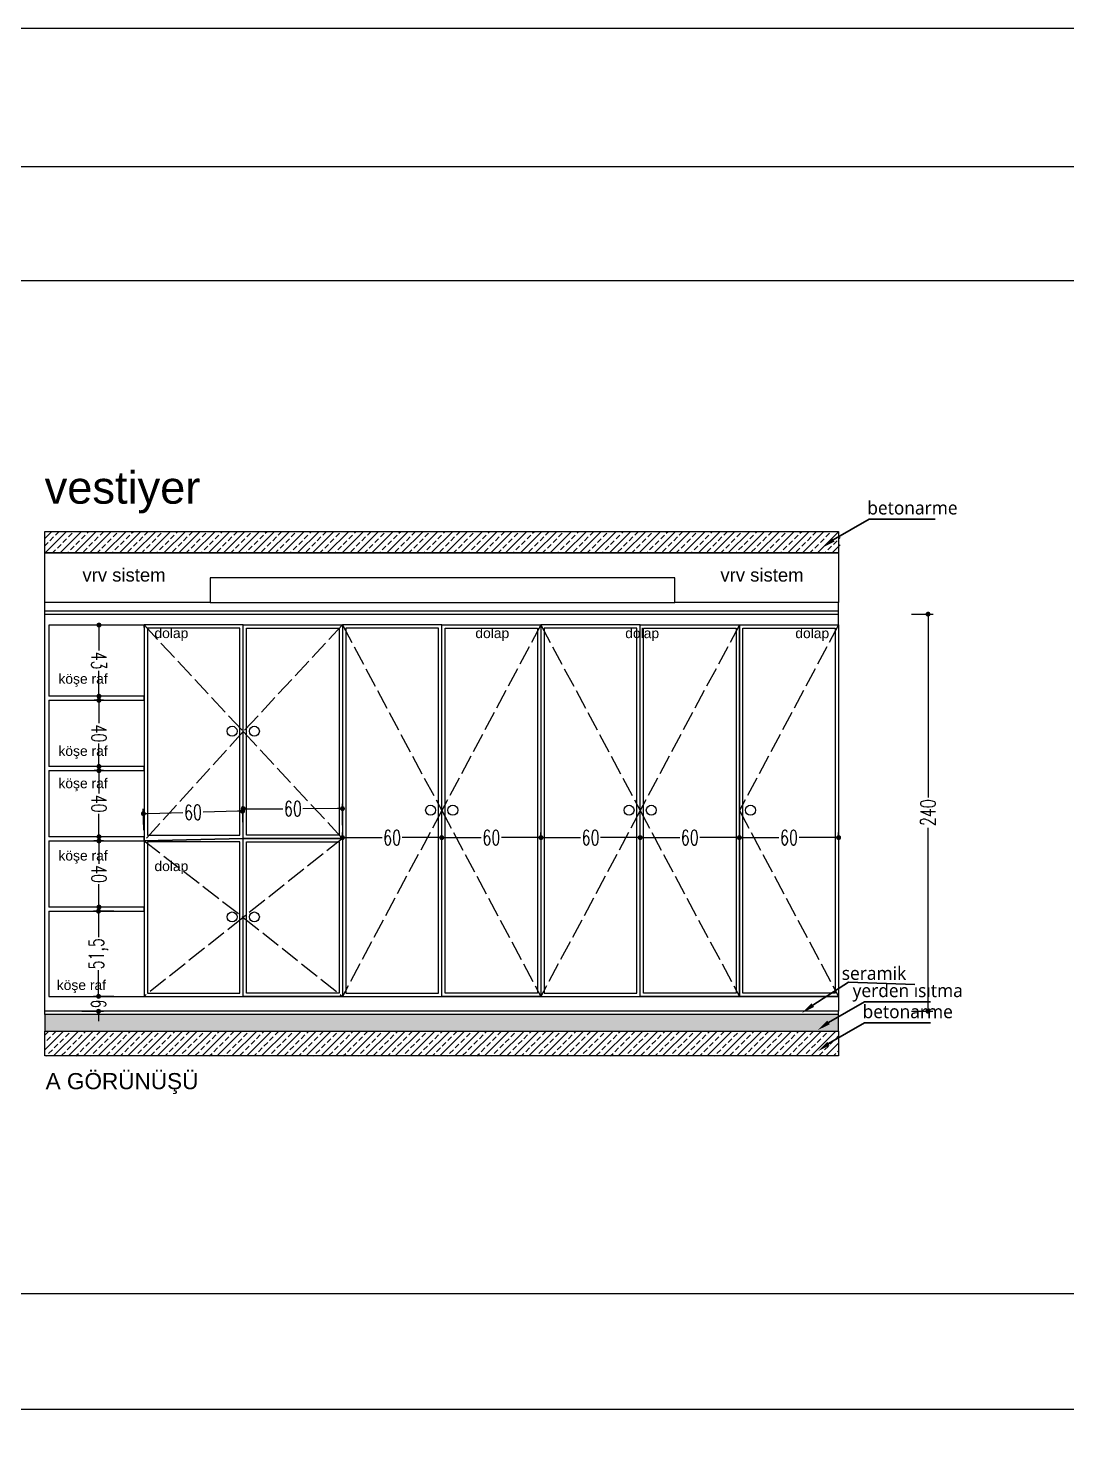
# Model space of a CAD drawing. Header units: millimetres. Extents: x 1064 to 14043, y 831 to 5538.
# Drawn here: x 10821 to 11449, y 2992 to 3843 of the extents above; entities that cross this region are included whole.
import ezdxf

# ---------------------------------------------------------------- set-up
doc = ezdxf.new("R2010")
doc.units = ezdxf.units.MM
doc.linetypes.add('ACAD_ISO02W100', pattern=[15, 12, -3])
for name, color, linetype in [('clad', 30, 'Continuous'), ('dim_sec', 193, 'Continuous'), ('furn', 134, 'Continuous'), ('hatch_conc', 223, 'Continuous'), ('hatch_floor', 197, 'Continuous'), ('layout', 11, 'Continuous'), ('pipe', 143, 'Continuous'), ('Str_conc', 6, 'Continuous'), ('wipeout', 134, 'Continuous')]:
    doc.layers.add(name, color=color, linetype=linetype)
doc.layers.add('mobilya', color=30, linetype='Continuous', lineweight=30)
doc.layers.add('transparan', color=7, linetype='Continuous', transparency=0.75)
doc.styles.add('antet', font='arial.ttf')
doc.styles.add('dim', font='simplex.shx', dxfattribs={"width": 0.7})
doc.styles.get("Standard").update_dxf_attribs({"font": 'arial.ttf'})
doc.dimstyles.new('1_50', dxfattribs={"dimtxt": 9, "dimasz": 3, "dimexe": 3, "dimexo": 0, "dimgap": 1, "dimtad": 0, "dimdec": 1, "dimzin": 11, "dimtxsty": 'dim', "dimblk": 'DOT', "dimcen": 1.5, "dimdle": 1.25, "dimclrt": 2, "dimadec": 0, "dimazin": 0, "dimtfac": 1.25, "dimtdec": 1, "dimtix": 1, "dimtofl": 0, "dimtmove": 1, "dimatfit": 3, "dimldrblk": 'DOT', "dimfxl": 10, "dimfxlon": 1, "dimtolj": 1, "dimtzin": 0, "dimarcsym": 0})

# ---------------------------------------------------------------- blocks, each defined once
blk = doc.blocks.new('_Dot')
at = {"color": 0, "linetype": 'ByBlock', "lineweight": -2}
blk.add_line((-0.5, 0), (-1, 0), dxfattribs=at)
at = {"color": 0, "linetype": 'ByBlock', "const_width": 0.5}
blk.add_lwpolyline([(-0.25, 0, 1), (0.25, 0, 1)], format="xyb", close=True, dxfattribs=at)
blk = doc.blocks.new('*D44')
at = {"layer": 'Defpoints', "color": 0, "transparency": 16777216}
for p in [(10864.22, 3481.79), (10867, 3481.79), (10867, 3438.82)]:
    blk.add_point(p, dxfattribs=at)
at = {"layer": 'dim_sec', "color": 0, "lineweight": -2, "transparency": 16777216}
for p, q in [((10867, 3481.79), (10861.22, 3481.79)), ((10864.22, 3478.79), (10864.22, 3466.4)), ((10864.22, 3441.82), (10864.22, 3454.2)), ((10867, 3438.82), (10861.22, 3438.82))]:
    blk.add_line(p, q, dxfattribs=at)
at = {"layer": 'dim_sec', "color": 0, "lineweight": -2, "transparency": 16777216, "xscale": 3, "yscale": 3, "zscale": 3}
for p, rotation in [((10864.22, 3481.79), 90.00187019753369), ((10864.22, 3438.82), 270.0018701975337)]:
    blk.add_blockref('_Dot', p, dxfattribs=dict(at, rotation=rotation))
at = {"layer": 'dim_sec', "color": 2, "transparency": 16777216, "insert": (10864.22, 3460.3), "char_height": 9, "attachment_point": 5, "rotation": 270.00187, "style": 'dim'}
blk.add_mtext('\\A1;43', dxfattribs=at)
blk = doc.blocks.new('*D45')
at = {"layer": 'Defpoints', "color": 0, "transparency": 16777216}
for p in [(10873.21, 3308.84), (10863.96, 3257.35), (10873.21, 3257.35)]:
    blk.add_point(p, dxfattribs=at)
at = {"layer": 'dim_sec', "color": 0, "lineweight": -2, "transparency": 16777216}
for p, q in [((10873.21, 3308.84), (10860.96, 3308.84)), ((10863.96, 3305.84), (10863.96, 3293.09)), ((10863.96, 3260.35), (10863.96, 3273.09)), ((10873.21, 3257.35), (10860.96, 3257.35))]:
    blk.add_line(p, q, dxfattribs=at)
at = {"layer": 'dim_sec', "color": 0, "lineweight": -2, "transparency": 16777216, "xscale": 3, "yscale": 3, "zscale": 3}
for p, rotation in [((10863.96, 3308.84), 90), ((10863.96, 3257.35), 270)]:
    blk.add_blockref('_Dot', p, dxfattribs=dict(at, rotation=rotation))
at = {"layer": 'dim_sec', "color": 2, "transparency": 16777216, "insert": (10863.96, 3283.09), "char_height": 9, "attachment_point": 5, "rotation": 90, "style": 'dim'}
blk.add_mtext('\\A1;51,5', dxfattribs=at)
blk = doc.blocks.new('*D46')
at = {"layer": 'Defpoints', "color": 0, "transparency": 16777216}
for p in [(10864.22, 3436.31), (10866.99, 3436.31), (10867, 3396.32)]:
    blk.add_point(p, dxfattribs=at)
at = {"layer": 'dim_sec', "color": 0, "lineweight": -2, "transparency": 16777216}
for p, q in [((10866.99, 3436.31), (10861.22, 3436.31)), ((10864.22, 3433.31), (10864.22, 3422.42)), ((10864.22, 3399.32), (10864.22, 3410.22)), ((10867, 3396.32), (10861.22, 3396.32))]:
    blk.add_line(p, q, dxfattribs=at)
at = {"layer": 'dim_sec', "color": 0, "lineweight": -2, "transparency": 16777216, "xscale": 3, "yscale": 3, "zscale": 3}
for p, rotation in [((10864.22, 3436.31), 90.0022531247514), ((10864.22, 3396.32), 270.0022531247514)]:
    blk.add_blockref('_Dot', p, dxfattribs=dict(at, rotation=rotation))
at = {"layer": 'dim_sec', "color": 2, "transparency": 16777216, "insert": (10864.22, 3416.32), "char_height": 9, "attachment_point": 5, "rotation": 270.00225, "style": 'dim'}
blk.add_mtext('\\A1;40', dxfattribs=at)
blk = doc.blocks.new('*D47')
at = {"layer": 'Defpoints', "color": 0, "transparency": 16777216}
for p in [(10864.22, 3393.81), (10867, 3393.81), (10867, 3353.82)]:
    blk.add_point(p, dxfattribs=at)
at = {"layer": 'dim_sec', "color": 0, "lineweight": -2, "transparency": 16777216}
for p, q in [((10867, 3393.81), (10861.22, 3393.81)), ((10864.22, 3390.81), (10864.22, 3379.92)), ((10864.22, 3356.82), (10864.22, 3367.72)), ((10867, 3353.82), (10861.22, 3353.82))]:
    blk.add_line(p, q, dxfattribs=at)
at = {"layer": 'dim_sec', "color": 0, "lineweight": -2, "transparency": 16777216, "xscale": 3, "yscale": 3, "zscale": 3}
for p, rotation in [((10864.22, 3393.81), 90.0022531247514), ((10864.22, 3353.82), 270.0022531247514)]:
    blk.add_blockref('_Dot', p, dxfattribs=dict(at, rotation=rotation))
at = {"layer": 'dim_sec', "color": 2, "transparency": 16777216, "insert": (10864.22, 3373.82), "char_height": 9, "attachment_point": 5, "rotation": 270.00225, "style": 'dim'}
blk.add_mtext('\\A1;40', dxfattribs=at)
blk = doc.blocks.new('*D48')
at = {"layer": 'Defpoints', "color": 0, "transparency": 16777216}
for p in [(10864.21, 3351.31), (10866.99, 3351.31), (10866.99, 3311.32)]:
    blk.add_point(p, dxfattribs=at)
at = {"layer": 'dim_sec', "color": 0, "lineweight": -2, "transparency": 16777216}
for p, q in [((10866.99, 3351.31), (10861.21, 3351.31)), ((10864.21, 3348.31), (10864.21, 3337.42)), ((10864.21, 3314.32), (10864.21, 3325.22)), ((10866.99, 3311.32), (10861.21, 3311.32))]:
    blk.add_line(p, q, dxfattribs=at)
at = {"layer": 'dim_sec', "color": 0, "lineweight": -2, "transparency": 16777216, "xscale": 3, "yscale": 3, "zscale": 3}
for p, rotation in [((10864.21, 3351.31), 90.0022531247514), ((10864.21, 3311.32), 270.0022531247514)]:
    blk.add_blockref('_Dot', p, dxfattribs=dict(at, rotation=rotation))
at = {"layer": 'dim_sec', "color": 2, "transparency": 16777216, "insert": (10864.21, 3331.32), "char_height": 9, "attachment_point": 5, "rotation": 270.00225, "style": 'dim'}
blk.add_mtext('\\A1;40', dxfattribs=at)
blk = doc.blocks.new('*D189')
at = {"layer": 'Defpoints', "color": 0, "transparency": 16777216}
for p in [(10951.07, 3369.3), (10891.48, 3351.34), (10951.48, 3352.84)]:
    blk.add_point(p, dxfattribs=at)
at = {"layer": 'dim_sec', "color": 0, "lineweight": -2, "transparency": 16777216}
for p, q in [((10891.32, 3357.8), (10890.99, 3370.8)), ((10951.32, 3359.31), (10950.99, 3372.3)), ((10894.07, 3367.87), (10914.97, 3368.4)), ((10948.07, 3369.23), (10927.17, 3368.7))]:
    blk.add_line(p, q, dxfattribs=at)
at = {"layer": 'dim_sec', "color": 0, "lineweight": -2, "transparency": 16777216, "xscale": 3, "yscale": 3, "zscale": 3}
for p, rotation in [((10951.07, 3369.3), 1.436316937391955), ((10891.07, 3367.8), 181.436316937392)]:
    blk.add_blockref('_Dot', p, dxfattribs=dict(at, rotation=rotation))
at = {"layer": 'dim_sec', "color": 2, "transparency": 16777216, "insert": (10921.07, 3368.55), "char_height": 9, "attachment_point": 5, "rotation": 1.43632, "style": 'dim'}
blk.add_mtext('\\A1;60', dxfattribs=at)
blk = doc.blocks.new('*D190')
at = {"layer": 'Defpoints', "color": 0, "transparency": 16777216}
for p in [(11011.48, 3370.82), (10951.48, 3352.84), (11011.48, 3352.84)]:
    blk.add_point(p, dxfattribs=at)
at = {"layer": 'dim_sec', "color": 0, "lineweight": -2, "transparency": 16777216}
for p, q in [((10951.48, 3360.81), (10951.48, 3373.81)), ((10954.48, 3370.81), (10975.38, 3370.81)), ((11008.48, 3370.82), (10987.58, 3370.81)), ((11011.48, 3360.82), (11011.48, 3373.82))]:
    blk.add_line(p, q, dxfattribs=at)
at = {"layer": 'dim_sec', "color": 0, "lineweight": -2, "transparency": 16777216, "xscale": 3, "yscale": 3, "zscale": 3}
for p, rotation in [((10951.48, 3370.81), 180.0042036482192), ((11011.48, 3370.82), 0.004203648219184201)]:
    blk.add_blockref('_Dot', p, dxfattribs=dict(at, rotation=rotation))
at = {"layer": 'dim_sec', "color": 2, "transparency": 16777216, "insert": (10981.48, 3370.81), "char_height": 9, "attachment_point": 5, "rotation": 0.0042, "style": 'dim'}
blk.add_mtext('\\A1;60', dxfattribs=at)
blk = doc.blocks.new('*D191')
at = {"layer": 'Defpoints', "color": 0, "transparency": 16777216}
for p in [(11071.49, 3353.31), (11071.49, 3353.3), (11011.48, 3352.84)]:
    blk.add_point(p, dxfattribs=at)
at = {"layer": 'dim_sec', "color": 0, "lineweight": -2, "transparency": 16777216}
for p, q in [((11011.48, 3352.84), (11011.48, 3356.31)), ((11014.48, 3353.31), (11035.38, 3353.31)), ((11068.49, 3353.31), (11047.58, 3353.31)), ((11071.49, 3353.3), (11071.49, 3356.31))]:
    blk.add_line(p, q, dxfattribs=at)
at = {"layer": 'dim_sec', "color": 0, "lineweight": -2, "transparency": 16777216, "xscale": 3, "yscale": 3, "zscale": 3}
for p, rotation in [((11011.48, 3353.31), 180.0042036482192), ((11071.49, 3353.31), 0.004203648219184201)]:
    blk.add_blockref('_Dot', p, dxfattribs=dict(at, rotation=rotation))
at = {"layer": 'dim_sec', "color": 2, "transparency": 16777216, "insert": (11041.48, 3353.31), "char_height": 9, "attachment_point": 5, "rotation": 0.0042, "style": 'dim'}
blk.add_mtext('\\A1;60', dxfattribs=at)
blk = doc.blocks.new('*D192')
at = {"layer": 'Defpoints', "color": 0, "transparency": 16777216}
for p in [(11071.49, 3353.3), (11131.49, 3353.32), (11131.49, 3353.3)]:
    blk.add_point(p, dxfattribs=at)
at = {"layer": 'dim_sec', "color": 0, "lineweight": -2, "transparency": 16777216}
for p, q in [((11071.49, 3353.3), (11071.49, 3356.31)), ((11074.49, 3353.31), (11095.39, 3353.32)), ((11128.49, 3353.32), (11107.59, 3353.32)), ((11131.49, 3353.3), (11131.49, 3356.32))]:
    blk.add_line(p, q, dxfattribs=at)
at = {"layer": 'dim_sec', "color": 0, "lineweight": -2, "transparency": 16777216, "xscale": 3, "yscale": 3, "zscale": 3}
for p, rotation in [((11071.49, 3353.31), 180.0042036482192), ((11131.49, 3353.32), 0.004203648219184201)]:
    blk.add_blockref('_Dot', p, dxfattribs=dict(at, rotation=rotation))
at = {"layer": 'dim_sec', "color": 2, "transparency": 16777216, "insert": (11101.49, 3353.32), "char_height": 9, "attachment_point": 5, "rotation": 0.0042, "style": 'dim'}
blk.add_mtext('\\A1;60', dxfattribs=at)
blk = doc.blocks.new('*D193')
at = {"layer": 'Defpoints', "color": 0, "transparency": 16777216}
for p in [(11131.49, 3353.3), (11191.48, 3353.32), (11191.48, 3353.3)]:
    blk.add_point(p, dxfattribs=at)
at = {"layer": 'dim_sec', "color": 0, "lineweight": -2, "transparency": 16777216}
for p, q in [((11131.49, 3353.3), (11131.49, 3356.32)), ((11134.49, 3353.32), (11155.38, 3353.32)), ((11188.48, 3353.32), (11167.58, 3353.32)), ((11191.48, 3353.3), (11191.48, 3356.32))]:
    blk.add_line(p, q, dxfattribs=at)
at = {"layer": 'dim_sec', "color": 0, "lineweight": -2, "transparency": 16777216, "xscale": 3, "yscale": 3, "zscale": 3}
for p, rotation in [((11131.49, 3353.32), 180.0042036482192), ((11191.48, 3353.32), 0.004203648219184201)]:
    blk.add_blockref('_Dot', p, dxfattribs=dict(at, rotation=rotation))
at = {"layer": 'dim_sec', "color": 2, "transparency": 16777216, "insert": (11161.48, 3353.32), "char_height": 9, "attachment_point": 5, "rotation": 0.0042, "style": 'dim'}
blk.add_mtext('\\A1;60', dxfattribs=at)
blk = doc.blocks.new('*D194')
at = {"layer": 'Defpoints', "color": 0, "transparency": 16777216}
for p in [(11191.48, 3353.3), (11251.48, 3353.33), (11251.48, 3353.3)]:
    blk.add_point(p, dxfattribs=at)
at = {"layer": 'dim_sec', "color": 0, "lineweight": -2, "transparency": 16777216}
for p, q in [((11191.48, 3353.3), (11191.48, 3356.32)), ((11194.48, 3353.32), (11215.38, 3353.32)), ((11248.48, 3353.33), (11227.58, 3353.33)), ((11251.48, 3353.3), (11251.48, 3356.33))]:
    blk.add_line(p, q, dxfattribs=at)
at = {"layer": 'dim_sec', "color": 0, "lineweight": -2, "transparency": 16777216, "xscale": 3, "yscale": 3, "zscale": 3}
for p, rotation in [((11191.48, 3353.32), 180.0042036482192), ((11251.48, 3353.33), 0.004203648219184201)]:
    blk.add_blockref('_Dot', p, dxfattribs=dict(at, rotation=rotation))
at = {"layer": 'dim_sec', "color": 2, "transparency": 16777216, "insert": (11221.48, 3353.33), "char_height": 9, "attachment_point": 5, "rotation": 0.0042, "style": 'dim'}
blk.add_mtext('\\A1;60', dxfattribs=at)
blk = doc.blocks.new('*D195')
at = {"layer": 'Defpoints', "color": 0, "transparency": 16777216}
for p in [(11251.48, 3353.3), (11311.48, 3353.33), (11311.48, 3353.3)]:
    blk.add_point(p, dxfattribs=at)
at = {"layer": 'dim_sec', "color": 0, "lineweight": -2, "transparency": 16777216}
for p, q in [((11251.48, 3353.3), (11251.48, 3356.33)), ((11254.48, 3353.33), (11275.38, 3353.33)), ((11308.48, 3353.33), (11287.58, 3353.33)), ((11311.48, 3353.3), (11311.48, 3356.33))]:
    blk.add_line(p, q, dxfattribs=at)
at = {"layer": 'dim_sec', "color": 0, "lineweight": -2, "transparency": 16777216, "xscale": 3, "yscale": 3, "zscale": 3}
for p, rotation in [((11251.48, 3353.33), 180.0042036482192), ((11311.48, 3353.33), 0.004203648219184201)]:
    blk.add_blockref('_Dot', p, dxfattribs=dict(at, rotation=rotation))
at = {"layer": 'dim_sec', "color": 2, "transparency": 16777216, "insert": (11281.48, 3353.33), "char_height": 9, "attachment_point": 5, "rotation": 0.0042, "style": 'dim'}
blk.add_mtext('\\A1;60', dxfattribs=at)
blk = doc.blocks.new('*D219')
at = {"layer": 'Defpoints', "color": 0, "transparency": 16777216}
for p in [(10873.21, 3257.35), (10831.48, 3248.32), (10863.96, 3248.32)]:
    blk.add_point(p, dxfattribs=at)
at = {"layer": 'dim_sec', "color": 0, "lineweight": -2, "transparency": 16777216}
for p, q in [((10863.96, 3260.35), (10863.96, 3263.35)), ((10873.21, 3257.35), (10860.96, 3257.35)), ((10853.96, 3248.32), (10866.96, 3248.32)), ((10863.96, 3245.32), (10863.96, 3242.32))]:
    blk.add_line(p, q, dxfattribs=at)
at = {"layer": 'dim_sec', "color": 0, "lineweight": -2, "transparency": 16777216, "xscale": 3, "yscale": 3, "zscale": 3}
for p, rotation in [((10863.96, 3257.35), 270), ((10863.96, 3248.32), 90)]:
    blk.add_blockref('_Dot', p, dxfattribs=dict(at, rotation=rotation))
at = {"layer": 'dim_sec', "color": 2, "transparency": 16777216, "insert": (10863.96, 3252.84), "char_height": 9, "attachment_point": 5, "rotation": 90, "style": 'dim'}
blk.add_mtext('\\A1;9', dxfattribs=at)
blk = doc.blocks.new('*D222')
at = {"layer": 'Defpoints', "color": 0, "transparency": 16777216}
for p in [(11311.48, 3488.41), (11365.55, 3488.4), (11311.47, 3248.36)]:
    blk.add_point(p, dxfattribs=at)
at = {"layer": 'dim_sec', "color": 0, "lineweight": -2, "transparency": 16777216}
for p, q in [((11355.55, 3488.4), (11368.55, 3488.4)), ((11365.55, 3485.4), (11365.55, 3377.48)), ((11365.54, 3251.36), (11365.54, 3359.28)), ((11355.54, 3248.36), (11368.54, 3248.35))]:
    blk.add_line(p, q, dxfattribs=at)
at = {"layer": 'dim_sec', "color": 0, "lineweight": -2, "transparency": 16777216, "xscale": 3, "yscale": 3, "zscale": 3}
for p, rotation in [((11365.55, 3488.4), 89.99582339099037), ((11365.54, 3248.36), 269.9958233909904)]:
    blk.add_blockref('_Dot', p, dxfattribs=dict(at, rotation=rotation))
at = {"layer": 'dim_sec', "color": 2, "transparency": 16777216, "insert": (11365.54, 3368.38), "char_height": 9, "attachment_point": 5, "rotation": 89.99582, "style": 'dim'}
blk.add_mtext('\\A1;240', dxfattribs=at)

msp = doc.modelspace()

# ---------------------------------------------------------------- hatches: boundary and pattern name
at = {"layer": 'hatch_conc', "ltscale": 10}
h = msp.add_hatch(dxfattribs=at)
h.set_pattern_fill('ANSI33', color=256)
h.set_pattern_definition([(45, (-2583.051, 1192.3294), (-4.490128, 4.490128), []), (45, (-2578.5607, 1192.3294), (-4.490128, 4.490128), [3.175, -1.5875])])
h.paths.add_polyline_path([(11312.46929, 3538.37759), (10831.46932, 3538.39645), (10831.46932, 3525.42691), (11312.46929, 3525.40806)])
h = msp.add_hatch(dxfattribs=at)
h.set_pattern_fill('ANSI33', color=256)
h.set_pattern_definition([(45, (-520.614, 1230.2804), (-4.490128, 4.490128), []), (45, (-516.124, 1230.2804), (-4.490128, 4.490128), [3.175, -1.5875])])
h.paths.add_polyline_path([(11311.46639, 3221.35897), (11311.46639, 3236.35897), (10831.48198, 3236.31086), (10831.48198, 3221.31086)])
at = {"layer": 'hatch_floor', "ltscale": 10}
h = msp.add_hatch(dxfattribs=at)
h.set_pattern_fill('AR-CONC', color=2, scale=0.1)
h.set_pattern_definition([(50, (7769.92, -2594.928), (18.218467, -1.59391), [1.905, -20.955]), (355, (7769.92, -2594.928), (-3.52434, 19.105685), [1.524, -16.76406]), (100.45144, (7771.439, -2595.061), (14.694125, 17.511775), [1.619, -17.809024]), (46.1842, (7769.92, -2589.848), (27.107904, -4.20423), [2.8575, -31.4325]), (96.63556, (7772.18, -2590.199), (23.74041, 24.74261), [2.4285, -26.71356]), (351.18415, (7769.92, -2589.848), (23.74041, 24.74261), [2.286, -25.14597]), (21, (7772.46, -2591.118), (15.16144, -10.22652), [1.905, -20.955]), (326, (7772.46, -2591.118), (6.180203, 18.418797), [1.524, -16.764]), (71.45144, (7773.724, -2591.97), (21.34164, 8.192277), [1.619, -17.808994]), (37.5, (7769.9205, -2594.928), (0.3088603, 8.455504), [0, -16.5608, 0, -17.018, 0, -16.8275]), (7.5, (7769.9205, -2594.928), (6.681966, 10.018057), [0, -9.7028, 0, -16.1798, 0, -6.4135]), (327.5, (7764.256, -2594.928), (13.5590595, -0.5728744), [0, -6.35, 0, -19.812, 0, -26.289]), (317.5, (7761.716, -2594.928), (14.812918, 2.54265), [0, -8.255, 0, -13.1572, 0, -18.669])])
h.paths.add_polyline_path([(10831.48198, 3246.31082), (10831.48198, 3236.31082), (11311.46639, 3236.35897), (11311.46639, 3246.35897)])

# ---------------------------------------------------------------- linework, layer by layer
for points in [[(9460.99203, 3842.66326), (14043.34363, 3842.66326), (14043.34363, 2242.66326), (9460.99203, 2242.66326)], [(9460.99203, 3759.06326), (14043.34363, 3759.06326), (14043.34363, 3689.81401), (9460.99203, 3689.81401)], [(9460.99203, 3077.66326), (14043.34363, 3077.66326), (14043.34363, 3007.66326), (9460.99203, 3007.66326)]]:
    msp.add_lwpolyline(points, close=True)
at = {"layer": 'clad'}
msp.add_lwpolyline([(10931.54677, 3495.3908), (10831.54677, 3495.3908), (10831.54677, 3525.42691), (11311.48389, 3525.40808), (11311.48389, 3495.37197), (11212.46929, 3495.37195), (11212.46929, 3510.37195), (10931.54677, 3510.3908)], close=True, dxfattribs=at)
at = {"layer": 'furn'}
for points in [[(10831.48198, 3257.32451), (10831.54677, 3495.3908)], [(11311.48389, 3481.8933), (11311.48389, 3495.37197)], [(10831.54211, 3482.8592), (10831.48198, 3482.85921)], [(10833.98198, 3481.79328), (10833.98198, 3438.85904)], [(10891.48198, 3480.33673), (10891.48198, 3481.78943), (10833.98198, 3481.79328)], [(10833.98198, 3436.34057), (10891.48198, 3436.33673), (10891.48198, 3438.8552), (10833.98198, 3438.85904)], [(10833.98198, 3436.34057), (10833.98198, 3396.35904)], [(10833.98198, 3393.84057), (10891.48198, 3393.83673), (10891.48198, 3396.3552), (10833.98198, 3396.35904)], [(10833.98198, 3393.84057), (10833.98198, 3353.85904)], [(10833.98198, 3351.34057), (10891.48198, 3351.33673), (10891.48198, 3353.8552), (10833.98198, 3353.85904)], [(10833.98198, 3351.34057), (10833.98198, 3311.35904)], [(10833.98198, 3308.84057), (10891.48198, 3308.83673), (10891.48198, 3311.3552), (10833.98198, 3311.35904)], [(10833.98198, 3308.84057), (10833.98198, 3257.32451)], [(10833.98198, 3257.32451), (11311.46639, 3257.35897), (11311.46639, 3248.35897), (10831.48198, 3248.32433), (10831.48198, 3257.32433)], [(11311.46639, 3248.35897), (10831.46932, 3248.30987)], [(10831.48198, 3246.31082), (10831.46932, 3248.30987)], [(11311.46639, 3246.35897), (11311.46639, 3248.35897)]]:
    msp.add_lwpolyline(points, dxfattribs=at)
for points in [[(10891.48285, 3351.34113), (10951.48115, 3352.84113), (10951.48202, 3481.8931), (10891.48372, 3481.8931)], [(11011.48119, 3352.84113), (10951.48289, 3352.84113), (10951.48202, 3481.8931), (11011.48032, 3481.8931)], [(11011.48635, 3257.34158), (11071.48465, 3257.34158), (11071.47863, 3481.89736), (11011.48032, 3481.89736)], [(11131.48295, 3257.34158), (11071.48465, 3257.34158), (11071.49067, 3481.89736), (11131.48898, 3481.89736)], [(11131.48295, 3257.33885), (11191.48126, 3257.33885), (11191.47524, 3481.89464), (11131.47693, 3481.89464)], [(11251.47956, 3257.33885), (11191.48126, 3257.33885), (11191.48728, 3481.89464), (11251.48559, 3481.89464)], [(11311.47787, 3257.33749), (11251.47956, 3257.33749), (11251.48559, 3481.89328), (11311.48389, 3481.89328)], [(10893.48285, 3354.84113), (10949.48115, 3354.84113), (10949.48202, 3479.8931), (10893.48372, 3479.8931)], [(11009.48119, 3354.84113), (10953.48289, 3354.84113), (10953.48202, 3479.8931), (11009.48032, 3479.8931)], [(11013.48635, 3259.34158), (11069.48465, 3259.34158), (11069.47863, 3479.89736), (11013.48032, 3479.89736)], [(11129.48295, 3259.34158), (11073.48465, 3259.34158), (11073.49067, 3479.89736), (11129.48898, 3479.89736)], [(11133.48295, 3259.33885), (11189.48126, 3259.33885), (11189.47524, 3479.89464), (11133.47693, 3479.89464)], [(11249.47956, 3259.33885), (11193.48126, 3259.33885), (11193.48728, 3479.89464), (11249.48559, 3479.89464)], [(11309.47787, 3259.33749), (11253.47956, 3259.33749), (11253.48559, 3479.89328), (11309.48389, 3479.89328)], [(10891.48372, 3257.33306), (10951.48202, 3257.33306), (10951.48115, 3352.84113), (10891.48285, 3351.34113)], [(10893.48372, 3259.33306), (10949.48202, 3259.33306), (10949.48115, 3350.84113), (10893.48285, 3350.84113)], [(11011.48032, 3257.33306), (10951.48202, 3257.33306), (10951.48289, 3352.84113), (11011.48119, 3352.84113)], [(11009.48032, 3259.33306), (10953.48202, 3259.33306), (10953.48289, 3350.84113), (11009.48119, 3350.84113)]]:
    msp.add_lwpolyline(points, close=True, dxfattribs=at)
at = {"layer": 'furn', "linetype": 'ACAD_ISO02W100'}
for points in [[(10891.48372, 3481.8931), (10951.48193, 3417.36757), (10891.48285, 3351.34113)], [(11011.48032, 3481.8931), (10951.48193, 3417.36757), (11011.48119, 3352.84113)], [(11011.48032, 3481.89736), (11071.47507, 3369.62068), (11011.48635, 3257.34158)], [(11131.48898, 3481.89736), (11071.48109, 3369.62068), (11131.48295, 3257.34158)], [(11131.47693, 3481.89464), (11191.47167, 3369.61796), (11131.48295, 3257.33885)], [(11251.48559, 3481.89464), (11191.4777, 3369.61796), (11251.47956, 3257.33885)], [(11311.48389, 3481.89328), (11251.476, 3369.6166), (11311.47787, 3257.33749)], [(10891.48285, 3351.34113), (10951.48196, 3305.08744), (10891.48372, 3257.33306)], [(11011.48119, 3352.84113), (10951.48208, 3305.08744), (11011.48032, 3257.33306)]]:
    msp.add_lwpolyline(points, dxfattribs=at)
at = {"layer": 'furn'}
for centre in [(10944.76022, 3417.64524), (10958.20363, 3417.64524), (11064.75336, 3369.89835), (11078.2028, 3369.89835), (11184.74997, 3369.89563), (11198.19941, 3369.89563), (11258.19771, 3369.89427), (10944.76025, 3305.36511), (10958.20379, 3305.36511)]:
    msp.add_circle(centre, 3, dxfattribs=at)
at = {"layer": 'hatch_floor', "color": 2, "ltscale": 10}
msp.add_lwpolyline([(10831.48198, 3236.31082), (11311.46639, 3236.35897), (11311.46639, 3246.35897), (10831.48198, 3246.31082)], close=True, dxfattribs=at)
at = {"layer": 'mobilya'}
for points in [[(11308.24969, 3533.37074), (11329.90032, 3545.87074), (11369.90032, 3545.87074)], [(11357.52382, 3264.51428), (11317.52382, 3266.01428), (11295.87319, 3252.01428)], [(11305.39635, 3241.57956), (11327.04699, 3254.07956), (11367.04699, 3254.07956)], [(11305.39635, 3228.83716), (11327.04699, 3241.33716), (11367.04699, 3241.33716)]]:
    msp.add_lwpolyline(points, dxfattribs=at)
at = {"layer": 'mobilya', "lineweight": 18}
for points in [[(11307.47381, 3534.45508), (11301.74363, 3528.7155), (11309.02556, 3532.28639)], [(11295.09731, 3253.09862), (11289.36713, 3247.35904), (11296.64906, 3250.92994)], [(11304.62048, 3242.6639), (11298.8903, 3236.92432), (11306.17223, 3240.49521)], [(11304.62048, 3229.9215), (11298.8903, 3224.18191), (11306.17223, 3227.75281)]]:
    msp.add_solid(points, dxfattribs=at)
at = {"layer": 'Str_conc', "ltscale": 10}
for points in [[(10831.54677, 3538.39645), (11311.48389, 3538.37762), (11311.48389, 3525.40808), (10831.54677, 3525.42691)], [(10831.48198, 3236.31086), (11311.46639, 3236.35897), (11311.46639, 3221.35897), (10831.48198, 3221.31086)]]:
    msp.add_lwpolyline(points, close=True, dxfattribs=at)
at = {"layer": 'transparan', "linetype": 'ByBlock'}
msp.add_lwpolyline([(10931.54677, 3495.3908), (11212.46929, 3495.37195)], dxfattribs=at)
at = {"layer": 'wipeout'}
for points in [[(10831.50459, 3488.35903), (10831.54677, 3495.3908)], [(10831.50459, 3490.35903), (11311.48389, 3490.40808)], [(10831.50459, 3488.35903), (11311.48389, 3488.40808)]]:
    msp.add_lwpolyline(points, dxfattribs=at)

# ---------------------------------------------------------------- texts
at = {"layer": 'layout', "style": 'antet'}
msp.add_text('A GÖRÜNÜŞÜ', height=9.754087, dxfattribs=at).set_placement((10831.97744, 3201.22828))
at = {"layer": 'layout', "color": 251, "style": 'antet'}
for s, insert, char_height, width, attachment_point in [('{\\C7;vestiyer}', (10925.52369, 3549.30052), 19.5572547, 920.2854291, 9), ('{\\C7;dolap}', (10897.76017, 3472.11678), 6, 282.3357703, 7), ('{\\C7;dolap}', (11112.32247, 3472.12003), 6, 282.3357703, 9), ('{\\C7;dolap}', (11182.44983, 3472.0848), 6, 282.3357703, 7), ('{\\C7;dolap}', (11305.78737, 3472.08516), 6, 282.3357703, 9), ('{\\C7;köşe raf}', (10869.5082, 3444.4841), 6, 282.3357703, 9), ('{\\C7;köşe raf}', (10869.5082, 3400.8604), 6, 282.3357703, 9), ('{\\C7;köşe raf}', (10869.5082, 3381.31877), 6, 282.3357703, 9), ('{\\C7;köşe raf}', (10869.5082, 3337.612), 6, 282.3357703, 9), ('{\\C7;dolap}', (10897.76017, 3331.27153), 6, 282.3357703, 7), ('{\\C7;köşe raf}', (10868.51268, 3259.35192), 6, 282.3357703, 9)]:
    msp.add_mtext(s, dxfattribs=dict(at, insert=insert, char_height=char_height, width=width, attachment_point=attachment_point))
at = {"layer": 'mobilya', "lineweight": 18, "char_height": 8, "width": 182.1348297, "attachment_point": 2}
for s, insert in [('{\\fYu Gothic Medium|b0|i0|c162|p34;betonarme}', (11356.12883, 3556.67277)), ('{\\fYu Gothic Medium|b0|i0|c162|p34;seramik}', (11332.89267, 3275.31631)), ('{\\fYu Gothic Medium|b0|i0|c162|p34;yerden ısıtma}', (11353.2755, 3264.88159)), ('{\\fYu Gothic Medium|b0|i0|c162|p34;betonarme}', (11353.2755, 3252.13918))]:
    msp.add_mtext(s, dxfattribs=dict(at, insert=insert))
at = {"layer": 'pipe', "char_height": 8, "width": 376.4476937, "attachment_point": 1, "style": 'antet'}
for insert in [(10854.22553, 3516.1066), (11239.99901, 3516.08774)]:
    msp.add_mtext('\\A1;vrv sistem', dxfattribs=dict(at, insert=insert))

# ---------------------------------------------------------------- dimensions: what is measured, and where the dimension line sits
at = {"layer": 'dim_sec'}
for p1, p2, distance, picture, middle in [((11311.46639, 3248.35897), (11311.48389, 3488.40808), -54.06981, '*D222', (11365.54495, 3368.37958)), ((10866.99902, 3438.81885), (10866.99762, 3481.79107), 2.77817, '*D44', (10864.22015, 3460.30487)), ((10866.99594, 3396.31885), (10866.99436, 3436.31237), 2.77787, '*D46', (10864.21728, 3416.31551)), ((10866.99902, 3353.81885), (10866.99745, 3393.81237), 2.77787, '*D47', (10864.22036, 3373.81551)), ((10891.48198, 3351.33673), (10951.48115, 3352.84113), 16.46766, '*D189', (10921.06879, 3368.55142)), ((10866.98977, 3311.31886), (10866.9882, 3351.31238), 2.77787, '*D48', (10864.21112, 3331.31551)), ((10873.20661, 3308.83673), (10873.20661, 3257.3505), -9.25093, '*D45', (10863.95568, 3283.09361))]:
    dim = msp.add_aligned_dim(p1=p1, p2=p2, distance=distance, dimstyle='1_50', dxfattribs=at)
    dim.commit()
    dim.dimension.update_dxf_attribs({"geometry": picture, "text_midpoint": middle})
for base, p1, p2, angle, picture, middle in [((11011.47987, 3370.81591), (10951.48115, 3352.84113), (11011.48119, 3352.84113), 180.00420365, '*D190', (10981.47985, 3370.81371)), ((11071.48722, 3353.31418), (11011.48119, 3352.84113), (11071.48722, 3353.30188), 180.00420365, '*D191', (11041.48419, 3353.31198)), ((11131.48553, 3353.31858), (11071.48722, 3353.30188), (11131.48553, 3353.30073), 180.00420365, '*D192', (11101.48638, 3353.31638)), ((11191.48383, 3353.32319), (11131.48553, 3353.30073), (11191.48383, 3353.29916), 180.00420365, '*D193', (11161.48468, 3353.32099)), ((11251.48213, 3353.32739), (11191.48383, 3353.29916), (11251.48214, 3353.29801), 180.00420365, '*D194', (11221.48298, 3353.32519)), ((11311.48044, 3353.332), (11251.48214, 3353.29801), (11311.48044, 3353.29665), 180.00420365, '*D195', (11281.48129, 3353.3298)), ((10863.95568, 3248.32433), (10873.20661, 3257.3505), (10831.48198, 3248.32433), 90, '*D219', (10863.95568, 3252.83741))]:
    dim = msp.add_linear_dim(base=base, p1=p1, p2=p2, angle=angle, dimstyle='1_50', dxfattribs=at)
    dim.commit()
    dim.dimension.update_dxf_attribs({"geometry": picture, "text_midpoint": middle})

doc.saveas('drawing.dxf')
